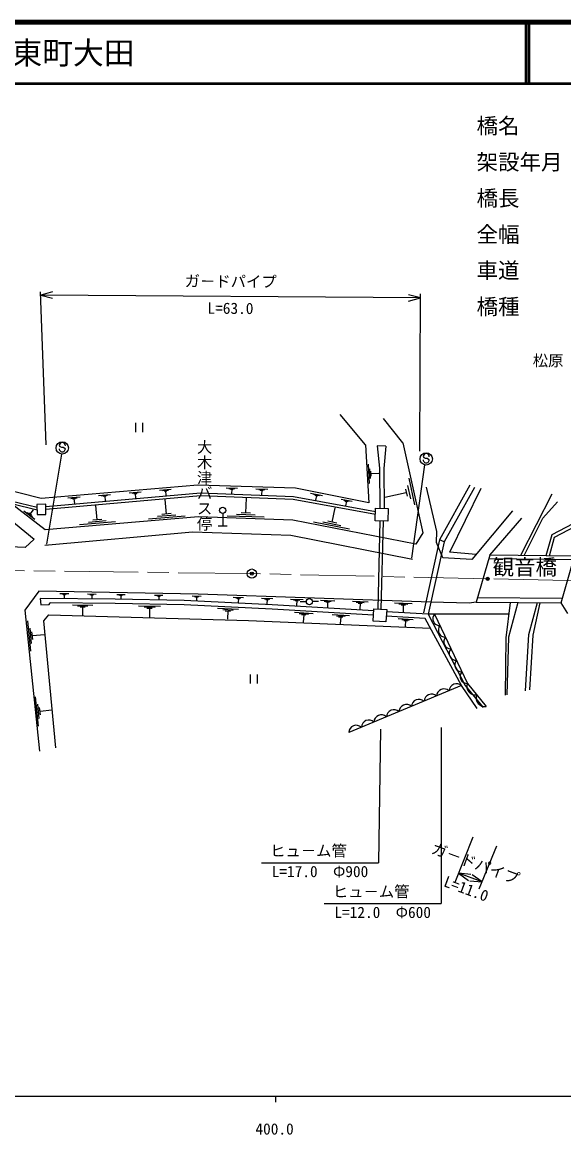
# Model space of a CAD drawing. Units: millimetres, scale not verified. Extents: x 40000 to 680000, y 20000 to 380000.
# Drawn here: x 426772 to 514918, y 198715 to 380000 of the extents above; entities that cross this region are included whole.
import ezdxf
from ezdxf.enums import TextEntityAlignment as Align

# ---------------------------------------------------------------- set-up
doc = ezdxf.new("R2010")
doc.units = ezdxf.units.MM
doc.header["$LTSCALE"] = 1000
doc.header["$PDMODE"] = 32
doc.header["$PDSIZE"] = 500
doc.linetypes.add('CHAIN', pattern=[18.5, 12, -1.5, 3.5, -1.5])
for name, color, linetype, lineweight in [('M-BGD', 7, 'Continuous', 25), ('M-BMK', 2, 'CHAIN', 13), ('M-BMK-SRVR', 3, 'Continuous', 25), ('M-STR-HTXT', 7, 'Continuous', 13), ('M-STR-STRC', 7, 'Continuous', 25), ('M-TTL', 2, 'Continuous', 140), ('M-TTL-BAND', 7, 'Continuous', 25), ('M-TTL-LINE', 7, 'Continuous', 50)]:
    doc.layers.add(name, color=color, linetype=linetype, lineweight=lineweight)
doc.layers.add('M-OTRS', color=6, linetype='Continuous')
doc.layers.add('M-TTL-TXT', color=7, linetype='Continuous')
doc.styles.add('@ＭＳ ゴシック', font='')
doc.styles.add('ＭＳ ゴシック', font='')
doc.styles.get('@ＭＳ ゴシック').set_extended_font_data('@MS Gothic')
doc.styles.get('ＭＳ ゴシック').set_extended_font_data('MS Gothic')

msp = doc.modelspace()

# ---------------------------------------------------------------- linework, layer by layer
at = {"layer": 'M-BGD'}
for p, q in [((430670, 311139), (429755, 336093)), ((431710, 336051), (429775, 335548)), ((491583, 335073), (429775, 335548)), ((429775, 335548), (431702, 335016)), ((491583, 335073), (489655, 335605)), ((491471, 310102), (491586, 335755)), ((489647, 334570), (491583, 335073)), ((482653, 311119), (478512, 316091)), ((445263, 313223), (445263, 314723)), ((446388, 313223), (446388, 314723)), ((488737, 311461), (485572, 315413)), ((482653, 311119), (483208, 301691)), ((485957, 310938), (484533, 310983)), ((429875, 302415), (409914, 307288)), ((483324, 304835), (483136, 308011)), ((483436, 305638), (483342, 307226)), ((483571, 306045), (483524, 306839)), ((483548, 306442), (484818, 306516)), ((489689, 305723), (490650, 301341)), ((499653, 304590), (494701, 295684)), ((439182, 302903), (441159, 303071)), ((439685, 302847), (440673, 302930)), ((439940, 302769), (440435, 302811)), ((440188, 302790), (440255, 301999)), ((444164, 303326), (446109, 303491)), ((444659, 303270), (445631, 303353)), ((444910, 303193), (445396, 303235)), ((445153, 303214), (445219, 302436)), ((449114, 303746), (451028, 303908)), ((449601, 303691), (450557, 303772)), ((449848, 303616), (450326, 303656)), ((450087, 303636), (450152, 302870)), ((459944, 304135), (461826, 304076)), ((460412, 304026), (461353, 303997)), ((460644, 303924), (461115, 303910)), ((460879, 303917), (460856, 303164)), ((464785, 303984), (466747, 303922)), ((465272, 303870), (466254, 303839)), ((465515, 303764), (466005, 303749)), ((465760, 303757), (465735, 302972)), ((473713, 303282), (475656, 302893)), ((474179, 303087), (475151, 302893)), ((474403, 302942), (474889, 302845)), ((474646, 302893), (474490, 302116)), ((489293, 303340), (485787, 302571)), ((489173, 303888), (489413, 302792)), ((489491, 304532), (489971, 302341)), ((500389, 304180), (495468, 295329)), ((512991, 303125), (507879, 293095)), ((430586, 301461), (429162, 301431)), ((429162, 301431), (429196, 299774)), ((430621, 299803), (430586, 301461)), ((434169, 302478), (436177, 302649)), ((434679, 302420), (435684, 302506)), ((434939, 302341), (435441, 302384)), ((435190, 302362), (435258, 301559)), ((438970, 298906), (438774, 301241)), ((450259, 299864), (450060, 302235)), ((463177, 300034), (463262, 302444)), ((478674, 302291), (480466, 301933)), ((479104, 302112), (480000, 301933)), ((479310, 301977), (479758, 301888)), ((479534, 301933), (479391, 301216)), ((428810, 298962), (427029, 300330)), ((428433, 299393), (427543, 300077)), ((428279, 299653), (427834, 299995)), ((428057, 299824), (428604, 300537)), ((429196, 299774), (430621, 299803)), ((453273, 299520), (447345, 299022)), ((451766, 299692), (448802, 299443)), ((451000, 299926), (449518, 299801)), ((459400, 299956), (459400, 297956)), ((466168, 299325), (460143, 299537)), ((464673, 299679), (461660, 299785)), ((463930, 300007), (462424, 300060)), ((477235, 298535), (477692, 300892)), ((484217, 298743), (484287, 300808)), ((484287, 300808), (486339, 300739)), ((486339, 300739), (486269, 298673)), ((502862, 293163), (508096, 299203)), ((441937, 298568), (436100, 298078)), ((440453, 298737), (437535, 298492)), ((439699, 298968), (438240, 298845)), ((458650, 297956), (460150, 297956)), ((480066, 297375), (474175, 298518)), ((478651, 297955), (475705, 298527)), ((477971, 298393), (476498, 298678)), ((486269, 298673), (484217, 298743)), ((484686, 284391), (485026, 298715)), ((485216, 284357), (485557, 298697)), ((494701, 295684), (492065, 283749)), ((495468, 295329), (494701, 295684)), ((495468, 295329), (492871, 283571)), ((516521, 292374), (502690, 292561)), ((429442, 287301), (427181, 284188)), ((432873, 286936), (434358, 286909)), ((433243, 286855), (433986, 286841)), ((433427, 286777), (433799, 286770)), ((433613, 286774), (433602, 286180)), ((437400, 286852), (438801, 286825)), ((437749, 286775), (438449, 286762)), ((437923, 286702), (438273, 286695)), ((438098, 286698), (438087, 286138)), ((442167, 286762), (443499, 286737)), ((442499, 286689), (443165, 286677)), ((442664, 286620), (442997, 286613)), ((442831, 286617), (442821, 286084)), ((448314, 286647), (449673, 286622)), ((448653, 286573), (449332, 286560)), ((448821, 286502), (449161, 286495)), ((448991, 286499), (448981, 285955)), ((454414, 286533), (455909, 286505)), ((454786, 286451), (455533, 286437)), ((434937, 285070), (438269, 285036)), ((435768, 284895), (437434, 284878)), ((436183, 284724), (437016, 284716)), ((436600, 284720), (436586, 283387)), ((445693, 284921), (449298, 284846)), ((446590, 284722), (448393, 284684)), ((454972, 286373), (455345, 286366)), ((455158, 286369), (455147, 285772)), ((461111, 286316), (462799, 286257)), ((461530, 286217), (462374, 286187)), ((461738, 286125), (462160, 286110)), ((461949, 286118), (461926, 285442)), ((465733, 286155), (467549, 286091)), ((466184, 286048), (467092, 286016)), ((466408, 285949), (466862, 285933)), ((466635, 285941), (466609, 285215)), ((470434, 285991), (472477, 285920)), ((470941, 285871), (471962, 285835)), ((471193, 285760), (471703, 285742)), ((471448, 285751), (471420, 284934)), ((472019, 285585), (473019, 285585)), ((475019, 285585), (474019, 285585)), ((475345, 285820), (477647, 285739)), ((475917, 285684), (477068, 285644)), ((476200, 285559), (476776, 285539)), ((476488, 285549), (476456, 284629)), ((480509, 285640), (483084, 285550)), ((481148, 285488), (482435, 285444)), ((481465, 285349), (482109, 285326)), ((481787, 285337), (481751, 284307)), ((487344, 285401), (490270, 285299)), ((488070, 285230), (489534, 285179)), ((488431, 285071), (489163, 285045)), ((488797, 285058), (488756, 283887)), ((500894, 286249), (514722, 286147)), ((427181, 284188), (429552, 261204)), ((430280, 282476), (431115, 283441)), ((447037, 284532), (447939, 284514)), ((447488, 284523), (447458, 283081)), ((458573, 284502), (461967, 284337)), ((459413, 284291), (461110, 284208)), ((459829, 284100), (460678, 284059)), ((460253, 284080), (460187, 282722)), ((471086, 283850), (474115, 283666)), ((471834, 283652), (473348, 283561)), ((472203, 283478), (472960, 283432)), ((472582, 283455), (472508, 282243)), ((477215, 283478), (480032, 283307)), ((477911, 283295), (479319, 283209)), ((478254, 283132), (478959, 283090)), ((478607, 283111), (478538, 281984)), ((483886, 282428), (484013, 284434)), ((484013, 284434), (486102, 284301)), ((486102, 284301), (485974, 282295)), ((492871, 283571), (486078, 283927)), ((487966, 282814), (490392, 282673)), ((506020, 283524), (492871, 283571)), ((428171, 277516), (427660, 282470)), ((428291, 278780), (428036, 281257)), ((432253, 261785), (430280, 282476)), ((485974, 282295), (483886, 282428)), ((488565, 282657), (489779, 282587)), ((488862, 282519), (489468, 282483)), ((489165, 282501), (489109, 281530)), ((428475, 279425), (428347, 280663)), ((428411, 280044), (430392, 280248)), ((463929, 272239), (463929, 273739)), ((465054, 272239), (465054, 273739)), ((498297, 271896), (479931, 264279)), ((429430, 265309), (428939, 270072)), ((429546, 266524), (429300, 268906)), ((429722, 267144), (429600, 268335)), ((429661, 267739), (431566, 267936)), ((485106, 264807), (484738, 243027)), ((494943, 265074), (494943, 236375)), ((497232, 239898), (500180, 247280)), ((501171, 238777), (504014, 245820)), ((465738, 243027), (484738, 243027)), ((501626, 239904), (497797, 241314)), ((499789, 241132), (497797, 241314)), ((497797, 241314), (499431, 240160)), ((499634, 240086), (501626, 239904)), ((501626, 239904), (499992, 241057)), ((475943, 236375), (494943, 236375))]:
    msp.add_line(p, q, dxfattribs=at)
for points in [[(488737, 311461), (491957, 296784), (490856, 294976), (470833, 298861), (455457, 299402), (430476, 297304), (424998, 301513)], [(484533, 310983), (484907, 307323), (484994, 300784)], [(485957, 310938), (485626, 307295), (485713, 300760)], [(429181, 300492), (429174, 300491), (424998, 301513), (408787, 305801)], [(429172, 300929), (425103, 301924), (409140, 306147)], [(483208, 301691), (471236, 304082), (455370, 304578), (429875, 302415)], [(484267, 300219), (470936, 302667), (455769, 303265), (430595, 301048)], [(484252, 299789), (470889, 302243), (455779, 302839), (430604, 300622)], [(506603, 300395), (499981, 292468), (495239, 292746), (494190, 295216), (494259, 297024), (492599, 304223)], [(500633, 293249), (496364, 293642), (501502, 304076)], [(508463, 293087), (511513, 299195), (513912, 301856)], [(520061, 302231), (517541, 298858), (513008, 296446), (511999, 293039)], [(512584, 293032), (513431, 296096), (518064, 298528), (520586, 301907)], [(423214, 300250), (428726, 295781), (427248, 294425), (418484, 294807)], [(490321, 292453), (470477, 296353), (454504, 296887), (430450, 294735)], [(515602, 283650), (514504, 285394), (516695, 292976), (502862, 293163), (500679, 285496), (514504, 285394)], [(493289, 285494), (455433, 286814), (429442, 287301)], [(483990, 284072), (467478, 285073), (453153, 285768), (441885, 286003), (429695, 286116)], [(429695, 286116), (429772, 285040), (431129, 285110), (431337, 285405)], [(483946, 283371), (483945, 283371), (467440, 284371), (453129, 285066), (441875, 285301), (431337, 285405)], [(500679, 285496), (499541, 285320), (493289, 285494)], [(505438, 270366), (505539, 279671), (506260, 285454)], [(507447, 285446), (505935, 279819), (505670, 270374)], [(508691, 271054), (509221, 280236), (510648, 285422)], [(511014, 285419), (509892, 280140), (509355, 271193)], [(431115, 283441), (463594, 282526), (493228, 281253)], [(492357, 282860), (486036, 283226), (486034, 283226)], [(500849, 268162), (498297, 271896), (492357, 282860)], [(492871, 283571), (498855, 271942), (501811, 268360)], [(493899, 283568), (499242, 272268), (502285, 268499)]]:
    msp.add_lwpolyline(points, dxfattribs=at)
for centre in [(459400, 300456), (473519, 285585)]:
    msp.add_circle(centre, 500, dxfattribs=at)
for centre, radius, start, end in [((494729, 282808), 1125, 137.49913, 273.11348), ((495619, 280924), 1125, 137.49913, 273.11348), ((496510, 279041), 1125, 137.49913, 273.11348), ((497400, 277158), 1125, 137.49913, 273.11348), ((498291, 275275), 1125, 137.49913, 273.11348), ((499181, 273392), 1125, 137.49913, 273.11348), ((497477, 270991), 1222, 47.79808, 177.2502), ((500546, 271764), 1398, 158.86097, 278.97258), ((493395, 269298), 1222, 47.79808, 177.2502), ((495436, 270145), 1222, 47.79808, 177.2502), ((502067, 269880), 1398, 158.86097, 278.97258), ((489314, 267606), 1222, 47.79808, 177.2502), ((491355, 268452), 1222, 47.79808, 177.2502), ((485233, 265913), 1222, 47.79808, 177.2502), ((487273, 266760), 1222, 47.79808, 177.2502), ((481151, 264221), 1222, 47.79808, 177.2502), ((483192, 265067), 1222, 47.79808, 177.2502)]:
    msp.add_arc(centre, radius, start, end, dxfattribs=at)
at = {"layer": 'M-BMK'}
msp.add_lwpolyline([(545420, 288493), (515536, 289032), (502538, 289299), (464145, 290156), (363924, 291407), (264767, 293215), (165417, 294780), (65081, 296195)], dxfattribs=at)
at = {"layer": 'M-BMK-SRVR'}
msp.add_circle((464145, 290156), 750, dxfattribs=at)
msp.add_point((464145, 290156), dxfattribs=at)
at = {"layer": 'M-OTRS'}
msp.add_point((502538, 289299), dxfattribs=at)
msp.add_point((502538, 289299), dxfattribs=at)
at = {"layer": 'M-STR-STRC'}
for p, q in [((432791, 311005), (432897, 310869)), ((432897, 310869), (433142, 310757)), ((433142, 310757), (433442, 310755)), ((433442, 310755), (433687, 310616)), ((433687, 310616), (433787, 310498)), ((430755, 294926), (433193, 309631)), ((492034, 309212), (492140, 309076)), ((492140, 309076), (492385, 308964)), ((492385, 308964), (492686, 308962)), ((492686, 308962), (492931, 308822)), ((492931, 308822), (493030, 308704)), ((490214, 292675), (492286, 307864))]:
    msp.add_line(p, q, dxfattribs=at)
for centre in [(433288, 310626), (492531, 308833)]:
    msp.add_circle(centre, 1000, dxfattribs=at)
for centre, start, end in [((433287, 310501), 179.55488, 359.55488), ((433291, 311001), 359.55488, 179.55488), ((492530, 308708), 179.55488, 359.55488), ((492534, 309208), 359.55488, 179.55488)]:
    msp.add_arc(centre, 500, start, end, dxfattribs=at)
at = {"layer": 'M-TTL'}
msp.add_line((680000, 380000), (40000, 380000), dxfattribs=at)
at = {"layer": 'M-TTL-BAND'}
for p, q in [((40000, 205000), (579000, 205000)), ((468000, 205000), (468000, 204000))]:
    msp.add_line(p, q, dxfattribs=at)
at = {"layer": 'M-TTL-LINE'}
for p, q in [((508747, 380000), (508747, 370000)), ((509247, 380000), (509247, 370000)), ((40000, 370000), (680000, 370000))]:
    msp.add_line(p, q, dxfattribs=at)

# ---------------------------------------------------------------- texts
at = {"layer": 'M-BGD', "style": 'ＭＳ ゴシック'}
for rotation, p in [(359.559, (460687, 336311)), (339.78, (500057, 241547))]:
    msp.add_text('ガ－ドパイプ', height=1833, rotation=rotation, dxfattribs=at).set_placement(p, align=Align.BOTTOM_CENTER)
at = {"layer": 'M-BGD', "style": '@ＭＳ ゴシック'}
for s, rotation, p in [('L=63.0', 359.559, (460671, 334311)), ('L=11.0', 339.78, (499366, 239670))]:
    msp.add_text(s, height=1833, rotation=rotation, dxfattribs=at).set_placement(p, align=Align.TOP_CENTER)
at = {"layer": 'M-BGD', "style": 'ＭＳ ゴシック'}
msp.add_text('松原', height=1833, dxfattribs=at).set_placement((512376, 324862), align=Align.MIDDLE_CENTER)
at = {"layer": 'M-BGD', "style": '@ＭＳ ゴシック'}
msp.add_text('大木津バス停', height=1833, rotation=270, dxfattribs=at).set_placement((456423, 304545), align=Align.MIDDLE_CENTER)
at = {"layer": 'M-BGD', "style": 'ＭＳ ゴシック'}
msp.add_text('観音橋', height=2566, dxfattribs=at).set_placement((508575, 289175), align=Align.BOTTOM_CENTER)
for p in [(467113, 243527), (477318, 236875)]:
    msp.add_text('ヒュ－ム管', height=1833, dxfattribs=at).set_placement(p, align=Align.BOTTOM_LEFT)
for s, p in [('L=17.0\u3000Φ900', (475238, 242527)), ('L=12.0\u3000Φ600', (485443, 235875))]:
    msp.add_text(s, height=1833, dxfattribs=at).set_placement(p, align=Align.TOP_CENTER)
at = {"layer": 'M-STR-HTXT', "style": 'ＭＳ ゴシック'}
for s, p in [('橋名\u3000\u3000\u3000観音橋', (500726, 361064)), ('架設年月\u3000H12.', (500726, 355173)), ('橋長\u3000\u3000\u3000L=13.0', (500726, 349282)), ('全幅\u3000\u3000\u3000W1=6.5', (500726, 343390)), ('車道\u3000\u3000\u3000W2=5.5', (500726, 337499)), ('橋種\u3000\u3000\u3000PC', (500726, 331608))]:
    msp.add_text(s, height=2566, dxfattribs=at).set_placement(p, align=Align.BOTTOM_LEFT)
at = {"layer": 'M-TTL-BAND', "style": 'ＭＳ ゴシック'}
msp.add_text('400.0', height=1833, dxfattribs=at).set_placement((467844, 198195), align=Align.BOTTOM_CENTER)
at = {"layer": 'M-TTL-TXT', "style": 'ＭＳ ゴシック'}
msp.add_text('美祢市美東町大田', height=3666, dxfattribs=at).set_placement((405024, 375000), align=Align.MIDDLE_LEFT)

doc.saveas('drawing.dxf')
